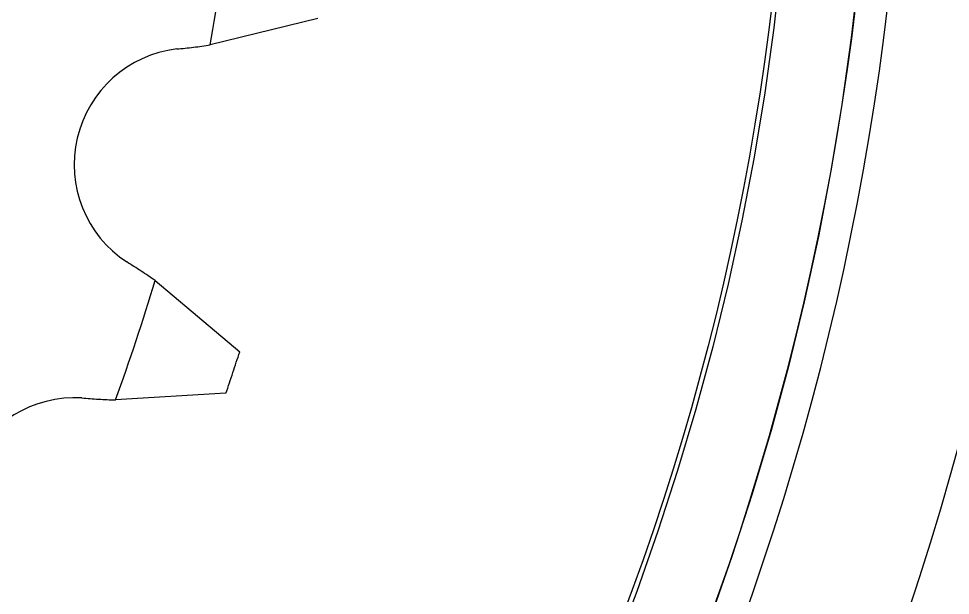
# Model space of a CAD drawing. Header units: metres. Extents: x 0 to 63075, y 0 to 44550.
# Drawn here: x 36087.86 to 36119.86, y 35133.38 to 35153.19 of the extents above; entities that cross this region are included whole.
import ezdxf

# ---------------------------------------------------------------- set-up
doc = ezdxf.new("R2010")
doc.units = ezdxf.units.M
doc.header["$LTSCALE"] = 75
doc.linetypes.add('HIDDEN2', pattern=[4.7625, 3.175, -1.5875])
for name, color, linetype in [('SDM', 7, 'Continuous'), ('SL4', 4, 'Continuous'), ('ST1', 7, 'HIDDEN2')]:
    doc.layers.add(name, color=color, linetype=linetype)

# ---------------------------------------------------------------- blocks, each defined once
blk = doc.blocks.new('A$Ce03ead7b')
at = {"layer": 'SL4'}
for radius in [125, 123.91, 122.777, 119.686, 89.286]:
    blk.add_circle((212.762, 1623.35), radius, dxfattribs=at)
for radius, start, end in [(104.464, 171.10617, 157.38407), (98.5, 170.88256, 157.60769), (93.236, 168.80946, 159.68078), (92.147, 167.89305, 74.24512)]:
    blk.add_arc((212.762, 1623.35), radius, start, end, dxfattribs=at)
at = {"layer": 'ST1'}
for p, q in [((285.827, 1612.271), (282.135, 1611.369)), ((280.24, 1603.275), (283.147, 1600.827)), ((282.675, 1599.403), (278.881, 1599.174))]:
    blk.add_line(p, q, dxfattribs=at)
for radius in [114.333, 92.131, 89.448]:
    blk.add_circle((212.762, 1623.35), radius, dxfattribs=at)
for centre, radius, start, end in [((212.762, 1623.35), 70.4, 350.20104, 353.71778), ((281.464, 1607.257), 4, 96.8866, 236.7465), ((279.033, 1632.057), 20.92, 275.3501, 278.5273), ((268.272, 1586.117), 20.92, 55.1058, 58.283), ((212.762, 1623.35), 70.4, 339.91533, 343.43206), ((212.762, 1623.35), 73.9, 341.0922, 342.25519), ((277.486, 1595.249), 4, 86.6009, 226.4608), ((279.523, 1620.084), 20.92, 265.0643, 268.2416)]:
    blk.add_arc(centre, radius, start, end, dxfattribs=at)

msp = doc.modelspace()

# ---------------------------------------------------------------- block references
at = {"layer": 'SDM'}
msp.add_blockref('A$Ce03ead7b', (35812.302, 33540.915), dxfattribs=at)

doc.saveas('drawing.dxf')
